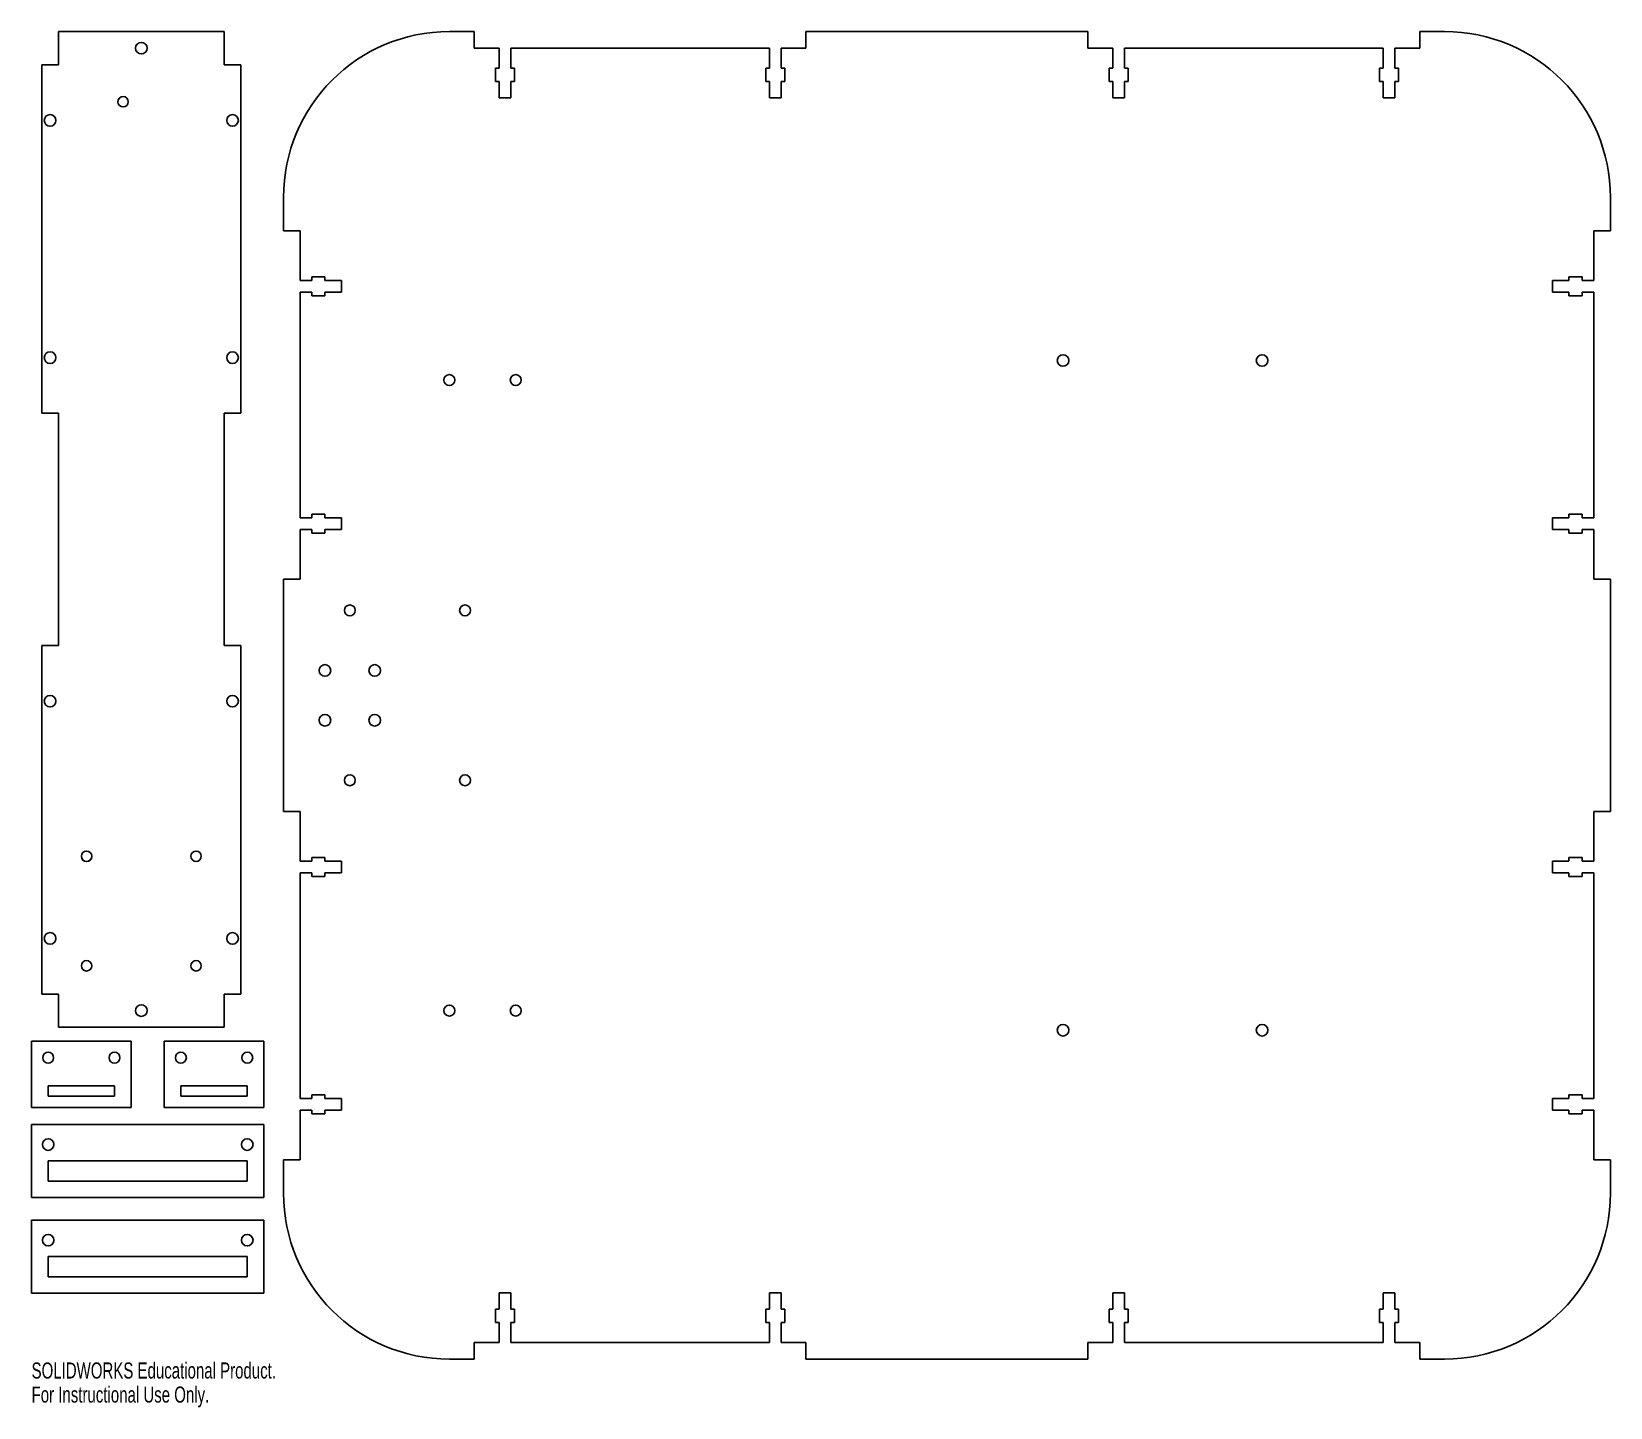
# Model space of a CAD drawing. Header units: millimetres. Extents: x -276 to 200, y -215 to 200.
import ezdxf

# ---------------------------------------------------------------- set-up
doc = ezdxf.new("R2010")
doc.units = ezdxf.units.MM
doc.styles.add('SLDTEXTSTYLE0', font='TXT', dxfattribs={"width": 0.7})

msp = doc.modelspace()

# ---------------------------------------------------------------- linework, layer by layer
at = {"color": 7, "linetype": 'Continuous', "lineweight": 25}
for p, q in [((-217.86, 200), (-267.86, 200)), ((-267.86, 190), (-267.86, 200)), ((-217.86, 190), (-217.86, 200)), ((-142.5, 200), (-150, 200)), ((-142.5, 200), (-142.5, 195)), ((42.5, 200), (-42.5, 200)), ((-42.5, 195), (-42.5, 200)), ((42.5, 200), (42.5, 195)), ((150, 200), (142.5, 200)), ((142.5, 195), (142.5, 200)), ((-142.5, 195), (-135, 195)), ((-135, 195), (-135, 189)), ((-131.5, 189), (-131.5, 195)), ((-131.5, 195), (-53.5, 195)), ((-53.5, 195), (-53.5, 189)), ((-50, 189), (-50, 195)), ((-50, 195), (-42.5, 195)), ((42.5, 195), (50, 195)), ((50, 195), (50, 189)), ((53.5, 189), (53.5, 195)), ((53.5, 195), (131.5, 195)), ((131.5, 195), (131.5, 189)), ((135, 189), (135, 195)), ((135, 195), (142.5, 195)), ((-272.86, 190), (-267.86, 190)), ((-272.86, 190), (-272.86, 85)), ((-212.86, 190), (-217.86, 190)), ((-212.86, 190), (-212.86, 85)), ((-136.1, 189), (-136.1, 185)), ((-135, 189), (-136.1, 189)), ((-130.4, 189), (-131.5, 189)), ((-130.4, 185), (-130.4, 189)), ((-54.6, 189), (-54.6, 185)), ((-53.5, 189), (-54.6, 189)), ((-48.9, 189), (-50, 189)), ((-48.9, 185), (-48.9, 189)), ((48.9, 189), (48.9, 185)), ((50, 189), (48.9, 189)), ((54.6, 189), (53.5, 189)), ((54.6, 185), (54.6, 189)), ((130.4, 189), (130.4, 185)), ((131.5, 189), (130.4, 189)), ((136.1, 189), (135, 189)), ((136.1, 185), (136.1, 189)), ((-136.1, 185), (-135, 185)), ((-135, 185), (-135, 180)), ((-131.5, 185), (-130.4, 185)), ((-131.5, 180), (-131.5, 185)), ((-54.6, 185), (-53.5, 185)), ((-53.5, 185), (-53.5, 180)), ((-50, 185), (-48.9, 185)), ((-50, 180), (-50, 185)), ((48.9, 185), (50, 185)), ((50, 185), (50, 180)), ((53.5, 185), (54.6, 185)), ((53.5, 180), (53.5, 185)), ((130.4, 185), (131.5, 185)), ((131.5, 185), (131.5, 180)), ((135, 185), (136.1, 185)), ((135, 180), (135, 185)), ((-135, 180), (-131.5, 180)), ((-53.5, 180), (-50, 180)), ((50, 180), (53.5, 180)), ((131.5, 180), (135, 180)), ((-200, 150), (-200, 140)), ((200, 150), (200, 140)), ((-195, 140), (-200, 140)), ((-195, 125), (-195, 140)), ((200, 140), (195, 140)), ((195, 140), (195, 125)), ((-191.5, 125), (-195, 125)), ((-187.5, 126.1), (-191.5, 126.1)), ((-191.5, 126.1), (-191.5, 125)), ((-187.5, 125), (-187.5, 126.1)), ((-182.5, 125), (-187.5, 125)), ((-182.5, 121.5), (-182.5, 125)), ((187.5, 125), (182.5, 125)), ((182.5, 125), (182.5, 121.5)), ((187.5, 126.1), (187.5, 125)), ((191.5, 126.1), (187.5, 126.1)), ((191.5, 125), (191.5, 126.1)), ((195, 125), (191.5, 125)), ((-195, 121.5), (-191.5, 121.5)), ((-195, 53.5), (-195, 121.5)), ((-191.5, 121.5), (-191.5, 120.4)), ((-191.5, 120.4), (-187.5, 120.4)), ((-187.5, 121.5), (-182.5, 121.5)), ((-187.5, 120.4), (-187.5, 121.5)), ((182.5, 121.5), (187.5, 121.5)), ((187.5, 121.5), (187.5, 120.4)), ((187.5, 120.4), (191.5, 120.4)), ((191.5, 121.5), (195, 121.5)), ((191.5, 120.4), (191.5, 121.5)), ((195, 121.5), (195, 53.5)), ((-272.86, 85), (-267.86, 85)), ((-267.86, 15), (-267.86, 85)), ((-212.86, 85), (-217.86, 85)), ((-217.86, 85), (-217.86, 15)), ((-191.5, 53.5), (-195, 53.5)), ((-191.5, 54.6), (-191.5, 53.5)), ((-187.5, 54.6), (-191.5, 54.6)), ((-187.5, 53.5), (-187.5, 54.6)), ((-182.5, 53.5), (-187.5, 53.5)), ((-182.5, 50), (-182.5, 53.5)), ((182.5, 53.5), (182.5, 50)), ((187.5, 53.5), (182.5, 53.5)), ((187.5, 54.6), (187.5, 53.5)), ((191.5, 54.6), (187.5, 54.6)), ((191.5, 53.5), (191.5, 54.6)), ((195, 53.5), (191.5, 53.5)), ((-195, 35), (-195, 50)), ((-195, 50), (-191.5, 50)), ((-191.5, 50), (-191.5, 48.9)), ((-191.5, 48.9), (-187.5, 48.9)), ((-187.5, 50), (-182.5, 50)), ((-187.5, 48.9), (-187.5, 50)), ((182.5, 50), (187.5, 50)), ((187.5, 50), (187.5, 48.9)), ((187.5, 48.9), (191.5, 48.9)), ((191.5, 50), (195, 50)), ((191.5, 48.9), (191.5, 50)), ((195, 50), (195, 35)), ((-200, 35), (-200, -35)), ((-200, 35), (-195, 35)), ((195, 35), (200, 35)), ((200, 35), (200, -35)), ((-272.86, 15), (-267.86, 15)), ((-272.86, -90), (-272.86, 15)), ((-212.86, 15), (-217.86, 15)), ((-212.86, -90), (-212.86, 15)), ((-195, -35), (-200, -35)), ((-195, -50), (-195, -35)), ((200, -35), (195, -35)), ((195, -35), (195, -50)), ((-191.5, -50), (-195, -50)), ((-191.5, -48.9), (-191.5, -50)), ((-187.5, -48.9), (-191.5, -48.9)), ((-187.5, -50), (-187.5, -48.9)), ((-182.5, -50), (-187.5, -50)), ((-182.5, -53.5), (-182.5, -50)), ((182.5, -50), (182.5, -53.5)), ((187.5, -50), (182.5, -50)), ((187.5, -48.9), (187.5, -50)), ((191.5, -48.9), (187.5, -48.9)), ((191.5, -50), (191.5, -48.9)), ((195, -50), (191.5, -50)), ((-195, -53.5), (-191.5, -53.5)), ((-195, -121.5), (-195, -53.5)), ((-191.5, -53.5), (-191.5, -54.6)), ((-191.5, -54.6), (-187.5, -54.6)), ((-187.5, -53.5), (-182.5, -53.5)), ((-187.5, -54.6), (-187.5, -53.5)), ((182.5, -53.5), (187.5, -53.5)), ((187.5, -53.5), (187.5, -54.6)), ((187.5, -54.6), (191.5, -54.6)), ((191.5, -53.5), (195, -53.5)), ((191.5, -54.6), (191.5, -53.5)), ((195, -53.5), (195, -121.5)), ((-272.86, -90), (-267.86, -90)), ((-267.86, -90), (-267.86, -100)), ((-212.86, -90), (-217.86, -90)), ((-217.86, -90), (-217.86, -100)), ((-275.94, -104.18), (-245.94, -104.18)), ((-275.94, -104.18), (-275.94, -124.18)), ((-217.86, -100), (-267.86, -100)), ((-245.94, -104.18), (-245.94, -124.18)), ((-235.94, -104.18), (-205.94, -104.18)), ((-235.94, -104.18), (-235.94, -124.18)), ((-205.94, -104.18), (-205.94, -124.18)), ((-270.94, -117.63), (-270.94, -120.73)), ((-250.94, -117.63), (-270.94, -117.63)), ((-250.94, -117.63), (-250.94, -120.73)), ((-210.94, -117.63), (-230.94, -117.63)), ((-230.94, -117.63), (-230.94, -120.73)), ((-210.94, -117.63), (-210.94, -120.73)), ((-250.94, -120.73), (-270.94, -120.73)), ((-210.94, -120.73), (-230.94, -120.73)), ((-191.5, -121.5), (-195, -121.5)), ((-191.5, -120.4), (-191.5, -121.5)), ((-187.5, -120.4), (-191.5, -120.4)), ((-187.5, -121.5), (-187.5, -120.4)), ((-182.5, -121.5), (-187.5, -121.5)), ((-182.5, -125), (-182.5, -121.5)), ((182.5, -121.5), (182.5, -125)), ((187.5, -121.5), (182.5, -121.5)), ((187.5, -120.4), (187.5, -121.5)), ((191.5, -120.4), (187.5, -120.4)), ((191.5, -121.5), (191.5, -120.4)), ((195, -121.5), (191.5, -121.5)), ((-245.94, -124.18), (-275.94, -124.18)), ((-205.94, -124.18), (-235.94, -124.18)), ((-195, -125), (-191.5, -125)), ((-195, -140), (-195, -125)), ((-191.5, -125), (-191.5, -126.1)), ((-191.5, -126.1), (-187.5, -126.1)), ((-187.5, -125), (-182.5, -125)), ((-187.5, -126.1), (-187.5, -125)), ((182.5, -125), (187.5, -125)), ((187.5, -125), (187.5, -126.1)), ((187.5, -126.1), (191.5, -126.1)), ((191.5, -125), (195, -125)), ((191.5, -126.1), (191.5, -125)), ((195, -125), (195, -140)), ((-205.94, -129.35), (-275.94, -129.35)), ((-275.94, -129.35), (-275.94, -151.35)), ((-205.94, -151.35), (-205.94, -129.35)), ((-210.94, -140.25), (-270.94, -140.25)), ((-270.94, -140.25), (-270.94, -146.35)), ((-210.94, -146.35), (-210.94, -140.25)), ((-200, -140), (-200, -150)), ((-200, -140), (-195, -140)), ((195, -140), (200, -140)), ((200, -140), (200, -150)), ((-270.94, -146.35), (-210.94, -146.35)), ((-275.94, -151.35), (-205.94, -151.35)), ((-205.94, -158.17), (-275.94, -158.17)), ((-275.94, -158.17), (-275.94, -180.17)), ((-205.94, -180.17), (-205.94, -158.17)), ((-270.94, -169.07), (-270.94, -175.17)), ((-210.94, -169.07), (-270.94, -169.07)), ((-210.94, -175.17), (-210.94, -169.07)), ((-270.94, -175.17), (-210.94, -175.17)), ((-275.94, -180.17), (-205.94, -180.17)), ((-131.5, -180), (-135, -180)), ((-135, -180), (-135, -185)), ((-131.5, -185), (-131.5, -180)), ((-50, -180), (-53.5, -180)), ((-53.5, -180), (-53.5, -185)), ((-50, -185), (-50, -180)), ((53.5, -180), (50, -180)), ((50, -180), (50, -185)), ((53.5, -185), (53.5, -180)), ((131.5, -180), (131.5, -185)), ((135, -180), (131.5, -180)), ((135, -185), (135, -180)), ((-135, -185), (-136.1, -185)), ((-136.1, -185), (-136.1, -189)), ((-130.4, -185), (-131.5, -185)), ((-130.4, -189), (-130.4, -185)), ((-53.5, -185), (-54.6, -185)), ((-54.6, -185), (-54.6, -189)), ((-48.9, -185), (-50, -185)), ((-48.9, -189), (-48.9, -185)), ((50, -185), (48.9, -185)), ((48.9, -185), (48.9, -189)), ((54.6, -185), (53.5, -185)), ((54.6, -189), (54.6, -185)), ((131.5, -185), (130.4, -185)), ((130.4, -185), (130.4, -189)), ((136.1, -185), (135, -185)), ((136.1, -189), (136.1, -185)), ((-136.1, -189), (-135, -189)), ((-135, -189), (-135, -195)), ((-131.5, -195), (-131.5, -189)), ((-131.5, -189), (-130.4, -189)), ((-54.6, -189), (-53.5, -189)), ((-53.5, -189), (-53.5, -195)), ((-50, -195), (-50, -189)), ((-50, -189), (-48.9, -189)), ((48.9, -189), (50, -189)), ((50, -189), (50, -195)), ((53.5, -195), (53.5, -189)), ((53.5, -189), (54.6, -189)), ((130.4, -189), (131.5, -189)), ((131.5, -189), (131.5, -195)), ((135, -195), (135, -189)), ((135, -189), (136.1, -189)), ((-135, -195), (-142.5, -195)), ((-142.5, -195), (-142.5, -200)), ((-53.5, -195), (-131.5, -195)), ((-42.5, -195), (-50, -195)), ((-42.5, -200), (-42.5, -195)), ((50, -195), (42.5, -195)), ((42.5, -195), (42.5, -200)), ((131.5, -195), (53.5, -195)), ((142.5, -195), (135, -195)), ((142.5, -200), (142.5, -195)), ((-142.5, -200), (-150, -200)), ((42.5, -200), (-42.5, -200)), ((150, -200), (142.5, -200))]:
    msp.add_line(p, q, dxfattribs=at)
for centre, radius in [((-242.86, 195), 1.75), ((-242.86, 195), 1.75), ((-248.36, 178.87), 1.57), ((-248.36, 178.87), 1.57), ((-270.36, 173.25), 1.75), ((-270.36, 173.25), 1.75), ((-215.36, 173.25), 1.75), ((-215.36, 173.25), 1.75), ((-270.36, 101.75), 1.75), ((-270.36, 101.75), 1.75), ((-215.36, 101.75), 1.75), ((-215.36, 101.75), 1.75), ((35, 100.9), 1.75), ((35, 100.9), 1.75), ((95, 100.9), 1.75), ((95, 100.9), 1.75), ((-150, 95), 1.65), ((-150, 95), 1.65), ((-130, 95), 1.65), ((-130, 95), 1.65), ((-180, 25.59), 1.65), ((-180, 25.59), 1.65), ((-145.25, 25.59), 1.65), ((-145.25, 25.59), 1.65), ((-187.5, 7.5), 1.75), ((-187.5, 7.5), 1.75), ((-172.5, 7.5), 1.75), ((-172.5, 7.5), 1.75), ((-270.36, -1.75), 1.75), ((-270.36, -1.75), 1.75), ((-215.36, -1.75), 1.75), ((-215.36, -1.75), 1.75), ((-187.5, -7.5), 1.75), ((-187.5, -7.5), 1.75), ((-172.5, -7.5), 1.75), ((-172.5, -7.5), 1.75), ((-180, -25.59), 1.65), ((-180, -25.59), 1.65), ((-145.25, -25.59), 1.65), ((-145.25, -25.59), 1.65), ((-259.36, -48.5), 1.58), ((-259.36, -48.5), 1.57), ((-226.36, -48.5), 1.57), ((-226.36, -48.5), 1.57), ((-270.36, -73.25), 1.75), ((-270.36, -73.25), 1.75), ((-215.36, -73.25), 1.75), ((-215.36, -73.25), 1.75), ((-259.36, -81.5), 1.58), ((-259.36, -81.5), 1.58), ((-226.36, -81.5), 1.58), ((-226.36, -81.5), 1.58), ((-242.86, -95), 1.75), ((-242.86, -95), 1.75), ((-150, -95), 1.65), ((-150, -95), 1.65), ((-130, -95), 1.65), ((-130, -95), 1.65), ((35, -100.9), 1.75), ((35, -100.9), 1.75), ((95, -100.9), 1.75), ((95, -100.9), 1.75), ((-270.94, -109.18), 1.65), ((-270.94, -109.18), 1.65), ((-250.94, -109.18), 1.65), ((-250.94, -109.18), 1.65), ((-230.94, -109.18), 1.65), ((-230.94, -109.18), 1.65), ((-210.94, -109.18), 1.65), ((-210.94, -109.18), 1.65), ((-270.94, -135.35), 1.75), ((-270.94, -135.35), 1.75), ((-210.94, -135.35), 1.75), ((-210.94, -135.35), 1.75), ((-270.94, -164.17), 1.75), ((-270.94, -164.17), 1.75), ((-210.94, -164.17), 1.75), ((-210.94, -164.17), 1.75)]:
    msp.add_circle(centre, radius, dxfattribs=at)
for centre, start, end in [((-150, 150), 90, 180), ((150, 150), 0, 90), ((-150, -150), 180, 270), ((150, -150), 270, 0)]:
    msp.add_arc(centre, 50, start, end, dxfattribs=at)

# ---------------------------------------------------------------- texts
at = {"color": 7, "linetype": 'Continuous', "char_height": 4.8336, "attachment_point": 1, "style": 'SLDTEXTSTYLE0'}
for s, insert in [('SOLIDWORKS Educational Product.', (-275.94, -201.02)), ('For Instructional Use Only.', (-275.94, -208.27))]:
    msp.add_mtext(s, dxfattribs=dict(at, insert=insert))

doc.saveas('drawing.dxf')
